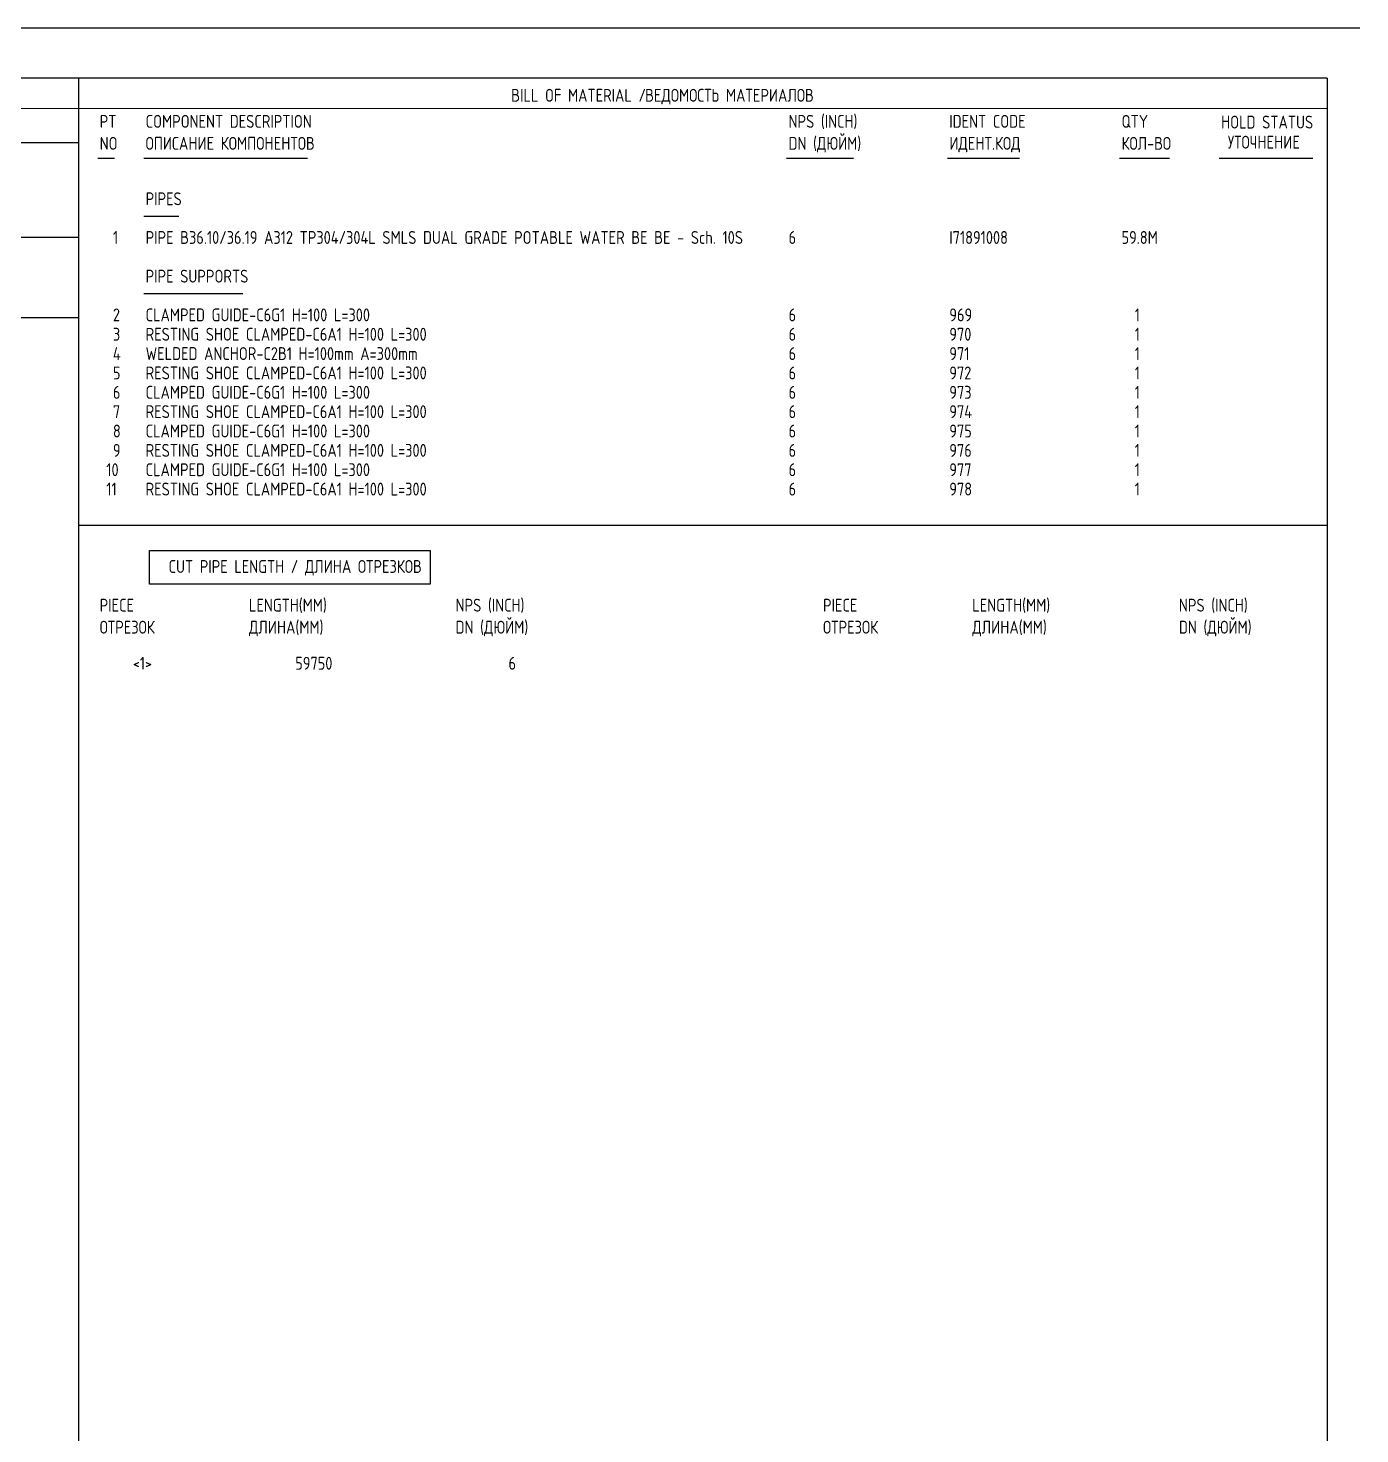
# Model space of a CAD drawing. Extents: x -1005 to 594, y -998 to 420.
# Drawn here: x 395.2 to 594, y 210 to 420 of the extents above; entities that cross this region are included whole.
import ezdxf

# ---------------------------------------------------------------- set-up
doc = ezdxf.new("R2010")
doc.units = 0
doc.styles.add('TTFN17', font='GOST type A')

msp = doc.modelspace()

# ---------------------------------------------------------------- linework, layer by layer
at = {"layer": 'GT_1', "flags": 128}
for points in [[(594, 420), (0, 420)], [(589.1, 412.5), (25.4, 412.5)], [(402.7, 412.5), (402.7, 7.5)], [(589.1, 412.5), (589.1, 7.5)], [(589.1, 408), (162.7, 407.9)], [(190.3, 402.9), (402.7, 402.9)], [(408.046, 400.531), (405.557, 400.531)], [(436.894, 400.531), (412.414, 400.531)], [(518.373, 400.531), (508.414, 400.531)], [(543.202, 400.531), (532.414, 400.531)], [(565.597, 400.531), (558.129, 400.531)], [(587, 400.5), (573, 400.5)], [(417.669, 391.854), (412.414, 391.854)], [(402.7, 388.7), (226.9, 388.7)], [(427.211, 380.289), (412.414, 380.289)], [(402.7, 376.7), (25.4, 376.7)], [(402.7, 345.755), (589, 345.755)], [(413.271, 341.969), (455.204, 341.969), (455.204, 336.922), (413.271, 336.922), (413.271, 341.969)]]:
    msp.add_lwpolyline(points, dxfattribs=at)

# ---------------------------------------------------------------- texts
at = {"layer": 'GT_1', "style": 'TTFN17'}
for s, p in [('BILL OF MATERIAL /', (467.289, 409)), ('ВЕДОМОСТЬ МАТЕРИАЛОВ', (487.289, 409)), ('PT', (405.846, 405.109)), ('COMPONENT DESCRIPTION', (412.703, 405.109)), ('NPS (INCH)', (508.703, 405.109)), ('IDENT CODE', (532.703, 405.109)), ('QTY', (558.417, 405.109)), ('HOLD STATUS', (573.289, 405)), ('NO', (405.846, 401.822)), ('ОПИСАНИЕ КОМПОНЕНТОВ', (412.703, 401.822)), ('DN (ДЮЙМ)', (508.703, 401.822)), ('ИДЕНТ.КОД', (532.703, 401.822)), ('КОЛ-ВО', (558.417, 401.822)), ('УТОЧНЕНИЕ', (574.289, 402)), ('PIPES', (412.703, 393.544)), ('  1', (405.846, 387.762)), ('PIPE B36.10/36.19 A312 TP304/304L SMLS DUAL GRADE POTABLE WATER BE BE - Sch. 10S', (412.703, 387.762)), ('6', (508.703, 387.762)), ('I71891008', (532.703, 387.762)), ('59.8M', (558.417, 387.762)), ('PIPE SUPPORTS', (412.703, 381.98)), ('  2', (405.846, 376.197)), ('CLAMPED GUIDE-C6G1 H=100 L=300', (412.703, 376.197)), ('6', (508.703, 376.197)), ('969', (532.703, 376.197)), ('  1', (558.417, 376.197)), ('  3', (405.846, 373.306)), ('RESTING SHOE CLAMPED-C6A1 H=100 L=300', (412.703, 373.306)), ('6', (508.703, 373.306)), ('970', (532.703, 373.306)), ('  1', (558.417, 373.306)), ('  4', (405.846, 370.415)), ('WELDED ANCHOR-C2B1 H=100mm A=300mm', (412.703, 370.415)), ('6', (508.703, 370.415)), ('971', (532.703, 370.415)), ('  1', (558.417, 370.415)), ('  5', (405.846, 367.524)), ('RESTING SHOE CLAMPED-C6A1 H=100 L=300', (412.703, 367.524)), ('6', (508.703, 367.524)), ('972', (532.703, 367.524)), ('  1', (558.417, 367.524)), ('  6', (405.846, 364.633)), ('CLAMPED GUIDE-C6G1 H=100 L=300', (412.703, 364.633)), ('6', (508.703, 364.633)), ('973', (532.703, 364.633)), ('  1', (558.417, 364.633)), ('  7', (405.846, 361.741)), ('RESTING SHOE CLAMPED-C6A1 H=100 L=300', (412.703, 361.741)), ('6', (508.703, 361.741)), ('974', (532.703, 361.741)), ('  1', (558.417, 361.741)), ('  8', (405.846, 358.85)), ('CLAMPED GUIDE-C6G1 H=100 L=300', (412.703, 358.85)), ('6', (508.703, 358.85)), ('975', (532.703, 358.85)), ('  1', (558.417, 358.85)), ('  9', (405.846, 355.959)), ('RESTING SHOE CLAMPED-C6A1 H=100 L=300', (412.703, 355.959)), ('6', (508.703, 355.959)), ('976', (532.703, 355.959)), ('  1', (558.417, 355.959)), (' 10', (405.846, 353.068)), ('CLAMPED GUIDE-C6G1 H=100 L=300', (412.703, 353.068)), ('6', (508.703, 353.068)), ('977', (532.703, 353.068)), ('  1', (558.417, 353.068)), (' 11', (405.846, 350.177)), ('RESTING SHOE CLAMPED-C6A1 H=100 L=300', (412.703, 350.177)), ('6', (508.703, 350.177)), ('978', (532.703, 350.177)), ('  1', (558.417, 350.177)), ('CUT PIPE LENGTH / ДЛИНА ОТРЕЗКОВ', (416.132, 338.612)), ('PIECE', (405.846, 332.83)), ('LENGTH(MM)', (428.132, 332.83)), ('NPS (INCH)', (458.989, 332.83)), ('PIECE', (513.846, 332.83)), ('LENGTH(MM)', (536.132, 332.83)), ('NPS (INCH)', (566.989, 332.83)), ('DN (ДЮЙМ)', (458.989, 329.543)), ('DN (ДЮЙМ)', (566.989, 329.543)), ('ОТРЕЗОК', (405.846, 329.543)), ('ДЛИНА(MM)', (428.132, 329.543)), ('ОТРЕЗОК', (513.846, 329.543)), ('ДЛИНА(MM)', (536.132, 329.543)), ('     <1>', (405.846, 324.156)), ('       59750', (428.132, 324.156)), ('        6', (458.989, 324.156))]:
    msp.add_text(s, height=1.925, dxfattribs=at).set_placement(p)

doc.saveas('drawing.dxf')
